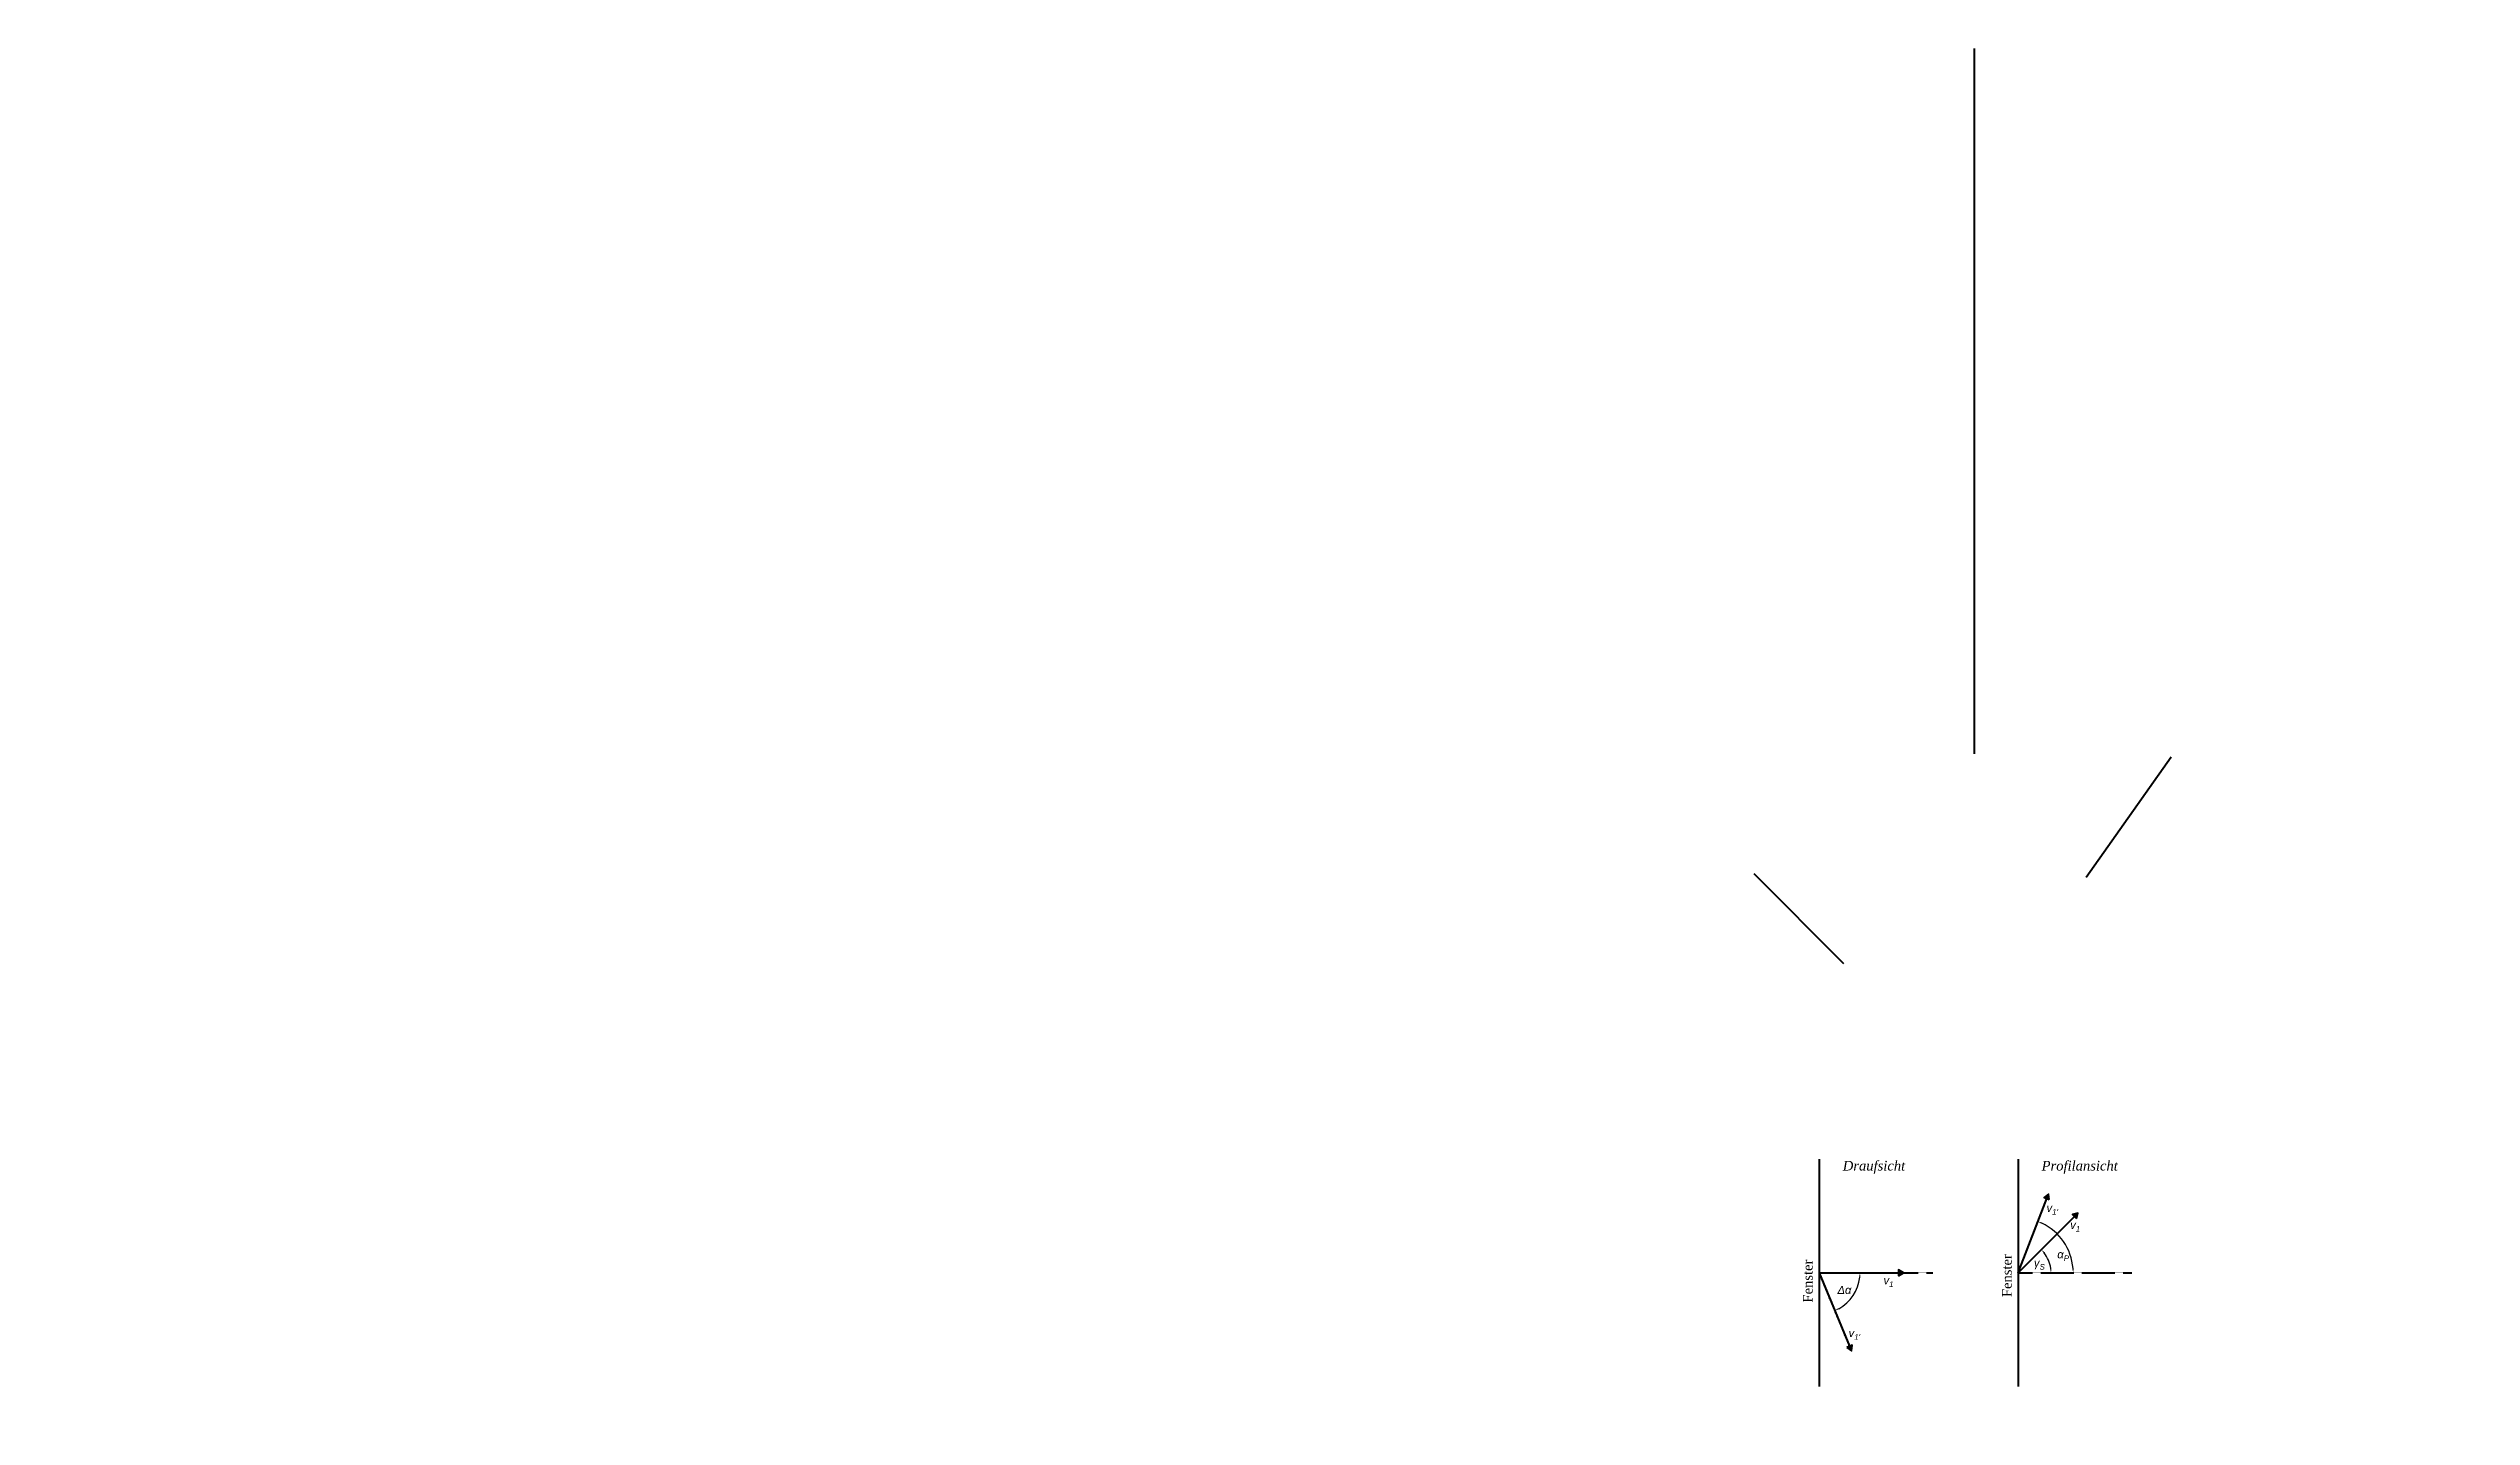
# Model space of a CAD drawing. Header units: millimetres. Extents: x -10086 to 31419, y -11195 to 34280.
# Drawn here: x -10086 to 22537, y 15851 to 34280 of the extents above; entities that cross this region are included whole.
import ezdxf

# ---------------------------------------------------------------- set-up
doc = ezdxf.new("R2010")
doc.units = ezdxf.units.MM
doc.linetypes.add('ACAD_ISO02W100', pattern=[15, 12, -3])
doc.linetypes.add('ACAD_ISO03W100', pattern=[30, 12, -18])
doc.layers.add('Fenster', color=7, linetype='Continuous', lineweight=40)
doc.styles.get("Standard").update_dxf_attribs({"font": 'arial.ttf'})
doc.styles.add('TimesStyle', font='times.ttf')
doc.dimstyles.new('ISO-25', dxfattribs={"dimtxt": 2.5, "dimasz": 2.5, "dimexe": 1.25, "dimexo": 0.625, "dimtad": 1, "dimtxsty": 'Standard', "dimcen": 2.5, "dimadec": 0, "dimazin": 0, "dimtfac": 1, "dimtmove": 0, "dimatfit": 3, "dimfxl": 1, "dimarcsym": 0})

# ---------------------------------------------------------------- blocks, each defined once
blk = doc.blocks.new('*D21')
at = {"layer": 'Defpoints', "color": 0, "transparency": 16777216}
for p in [(17190, 18544), (16433, 17787), (16433, 17787), (16860, 17901), (17963, 17787)]:
    blk.add_point(p, dxfattribs=at)
at = {"layer": 'Fenster', "color": 0, "lineweight": -2, "transparency": 16777216}
blk.add_arc((16433, 17787), 442, 7.7789, 37.2211, dxfattribs=at)
at = {"layer": 'Fenster', "color": 0, "transparency": 16777216}
for points in [[(16778, 18048), (16793, 18061), (16746, 18099)], [(16881, 17847), (16861, 17846), (16875, 17787)]]:
    blk.add_solid(points, dxfattribs=at)
blk = doc.blocks.new('*D22')
at = {"layer": 'Defpoints', "color": 0, "transparency": 16777216}
for p in [(16817, 18787), (17115, 18076), (16433, 17787), (16433, 17787), (17963, 17787)]:
    blk.add_point(p, dxfattribs=at)
at = {"layer": 'Fenster', "color": 0, "lineweight": -2, "transparency": 16777216}
blk.add_arc((16433, 17787), 741, 4.6433, 64.3667, dxfattribs=at)
at = {"layer": 'Fenster', "color": 0, "transparency": 16777216}
for points in [[(16750, 18445), (16757, 18464), (16698, 18478)], [(17181, 17847), (17161, 17846), (17174, 17787)]]:
    blk.add_solid(points, dxfattribs=at)
blk = doc.blocks.new('*D23')
at = {"layer": 'Defpoints', "color": 0, "transparency": 16777216}
for p in [(13752, 17787), (13752, 17787), (14823, 17787), (14261, 17576), (14162, 16797)]:
    blk.add_point(p, dxfattribs=at)
at = {"layer": 'Fenster', "color": 0, "lineweight": -2, "transparency": 16777216}
blk.add_arc((13752, 17787), 551, 298.7476, 353.7524, dxfattribs=at)
at = {"layer": 'Fenster', "color": 0, "transparency": 16777216}
for points in [[(14290, 17727), (14309, 17726), (14303, 17787)], [(14021, 17295), (14013, 17313), (13963, 17278)]]:
    blk.add_solid(points, dxfattribs=at)

msp = doc.modelspace()

# ---------------------------------------------------------------- hatches: boundary and pattern name
at = {"layer": 'Fenster'}
h = msp.add_hatch(color=5, dxfattribs=at)
h.dxf.hatch_style = 1
h.paths.add_polyline_path([(16840.442, 18848.47), (16780.985, 18800.305), (16852.426, 18772.896)])
h = msp.add_hatch(color=3, dxfattribs=at)
h.dxf.hatch_style = 1
h.paths.add_polyline_path([(17237.218, 18590.85), (17163.307, 18571.046), (17217.413, 18516.939)])
h = msp.add_hatch(color=3, dxfattribs=at)
h.dxf.hatch_style = 1
h.paths.add_polyline_path([(14889.466, 17786.72), (14823.199, 17824.979), (14823.199, 17748.461)])
h = msp.add_hatch(color=5, dxfattribs=at)
h.dxf.hatch_style = 1
h.paths.add_polyline_path([(14187.446, 16736.073), (14197.434, 16811.937), (14126.74, 16782.654)])

# ---------------------------------------------------------------- linework, layer by layer
for p, q in [((15842.671, 34280), (15842.671, 24780)), ((13752.254, 19316.641), (13752.254, 16256.798)), ((16433.087, 19316.641), (16433.087, 16256.798))]:
    msp.add_line(p, q, dxfattribs=at)
at = {"layer": 'Fenster', "color": 1}
for p, q in [((17346.909, 23117.063), (18492.194, 24737.003)), ((12872.095, 23166.72), (14083.287, 21955.528))]:
    msp.add_line(p, q, dxfattribs=at)
at = {"layer": 'Fenster', "color": 5}
for p, q in [((16433.087, 17786.72), (16816.705, 18786.6)), ((13752.254, 17786.72), (14162.087, 16797.296))]:
    msp.add_line(p, q, dxfattribs=at)
at = {"layer": 'Fenster', "color": 3}
for p, q in [((16433.087, 17786.72), (17190.36, 18543.992)), ((13752.254, 17786.72), (14823.199, 17786.72))]:
    msp.add_line(p, q, dxfattribs=at)
at = {"layer": 'Fenster', "color": 4, "linetype": 'ACAD_ISO03W100'}
msp.add_line((13752.254, 17786.72), (14823.199, 17786.72), dxfattribs=at)
at = {"layer": 'Fenster', "color": 5, "linetype": 'ACAD_ISO03W100'}
msp.add_line((13752.254, 17786.72), (14162.087, 16797.296), dxfattribs=at)
at = {"layer": 'Fenster', "color": 5}
for points in [[(16852.426, 18772.896), (16840.442, 18848.47), (16780.985, 18800.305)], [(14126.74, 16782.654), (14187.446, 16736.073), (14197.434, 16811.937)]]:
    msp.add_lwpolyline(points, close=True, dxfattribs=at)
at = {"layer": 'Fenster', "color": 3}
for points in [[(17217.413, 18516.939), (17237.218, 18590.85), (17163.307, 18571.046)], [(14823.199, 17748.461), (14889.466, 17786.72), (14823.199, 17824.979)]]:
    msp.add_lwpolyline(points, close=True, dxfattribs=at)
at = {"layer": 'Fenster', "color": 0, "linetype": 'ACAD_ISO02W100', "ltscale": 0.1}
for points in [[(13752.254, 17786.72), (15282.175, 17786.72)], [(16433.087, 17786.72), (17963.009, 17786.72)]]:
    msp.add_lwpolyline(points, dxfattribs=at)

# ---------------------------------------------------------------- texts
at = {"layer": 'Fenster', "color": 7, "char_height": 130, "attachment_point": 2, "style": 'TimesStyle'}
for s, insert, width in [('{\\fTimes New Roman|b0|i1|c0|p18;Draufsicht}', (14491.64, 19295), 814.51373), ('{\\fTimes New Roman|b0|i1|c0|p18;Profilansicht}', (17261.593, 19295), 986.13904)]:
    msp.add_mtext(s, dxfattribs=dict(at, insert=insert, width=width))
at = {"layer": 'Fenster', "char_height": 100, "attachment_point": 1}
for s, insert in [("\\A1;{\\fArial|b0|i1|c0|p34;\\H1.08333x;v\\H0.7x;\\S^ 1';}", (16815, 18715)), ('\\A1;{\\fArial|b0|i1|c0|p34;\\H1.08333x;v\\H0.7x;\\S^ 1;}', (17133.184, 18486.816)), ('\\A1;{\\fArial|b0|i1|c0|p34;\\H1.08333x;γ\\H0.7x;\\S^ S;}', (16645, 17975)), ('\\A1;{\\fArial|b0|i1|c0|p34;\\H1.08333x;α\\H0.7x;\\S^ P;}', (16960, 18090)), ('\\A1;{\\fArial|b0|i1|c0|p34;\\H1.08333x;v\\H0.7x;\\S^ 1;}', (14620, 17740)), ('\\A1;{\\fArial|b0|i1|c0|p34;\\H1.08333x;Δα}', (14000, 17610)), ("\\A1;{\\fArial|b0|i1|c0|p34;\\H1.08333x;v\\H0.7x;\\S^ 1';}", (14150, 17030))]:
    msp.add_mtext_dynamic_manual_height_columns(s, width=245.1641, gutter_width=515.006, heights=[0], dxfattribs=dict(at, insert=insert))
at = {"layer": 'Fenster', "color": 7, "char_height": 130, "width": 569.13288, "attachment_point": 2, "rotation": 90, "style": 'TimesStyle'}
for insert in [(13535.014, 17675.619), (16215.847, 17749.155)]:
    msp.add_mtext('Fenster', dxfattribs=dict(at, insert=insert))

# ---------------------------------------------------------------- dimensions: what is measured, and where the dimension line sits
at = {"layer": 'Fenster'}
for base, line1, line2, picture, middle in [((17114.763, 18076.121), ((16433.087, 17786.72), (16816.705, 18786.6)), ((16433.087, 17786.72), (17963.009, 17786.72)), '*D22', (-5200.972, 24343.606)), ((16860.289, 17901.188), ((16433.087, 17786.72), (17190.36, 18543.992)), ((16433.087, 17786.72), (17963.009, 17786.72)), '*D21', (-10086.388, 22427.364)), ((14260.872, 17576.043), ((13752.254, 17786.72), (14823.199, 17786.72)), ((13752.254, 17786.72), (14162.087, 16797.296)), '*D23', (22536.862, -2092.755))]:
    dim = msp.add_angular_dim_2l(base=base, line1=line1, line2=line2, text=' ', dimstyle='ISO-25', override={"dimasz": 60}, dxfattribs=at)
    dim.commit()
    dim.dimension.update_dxf_attribs({"geometry": picture, "text_midpoint": middle})

doc.saveas('drawing.dxf')
